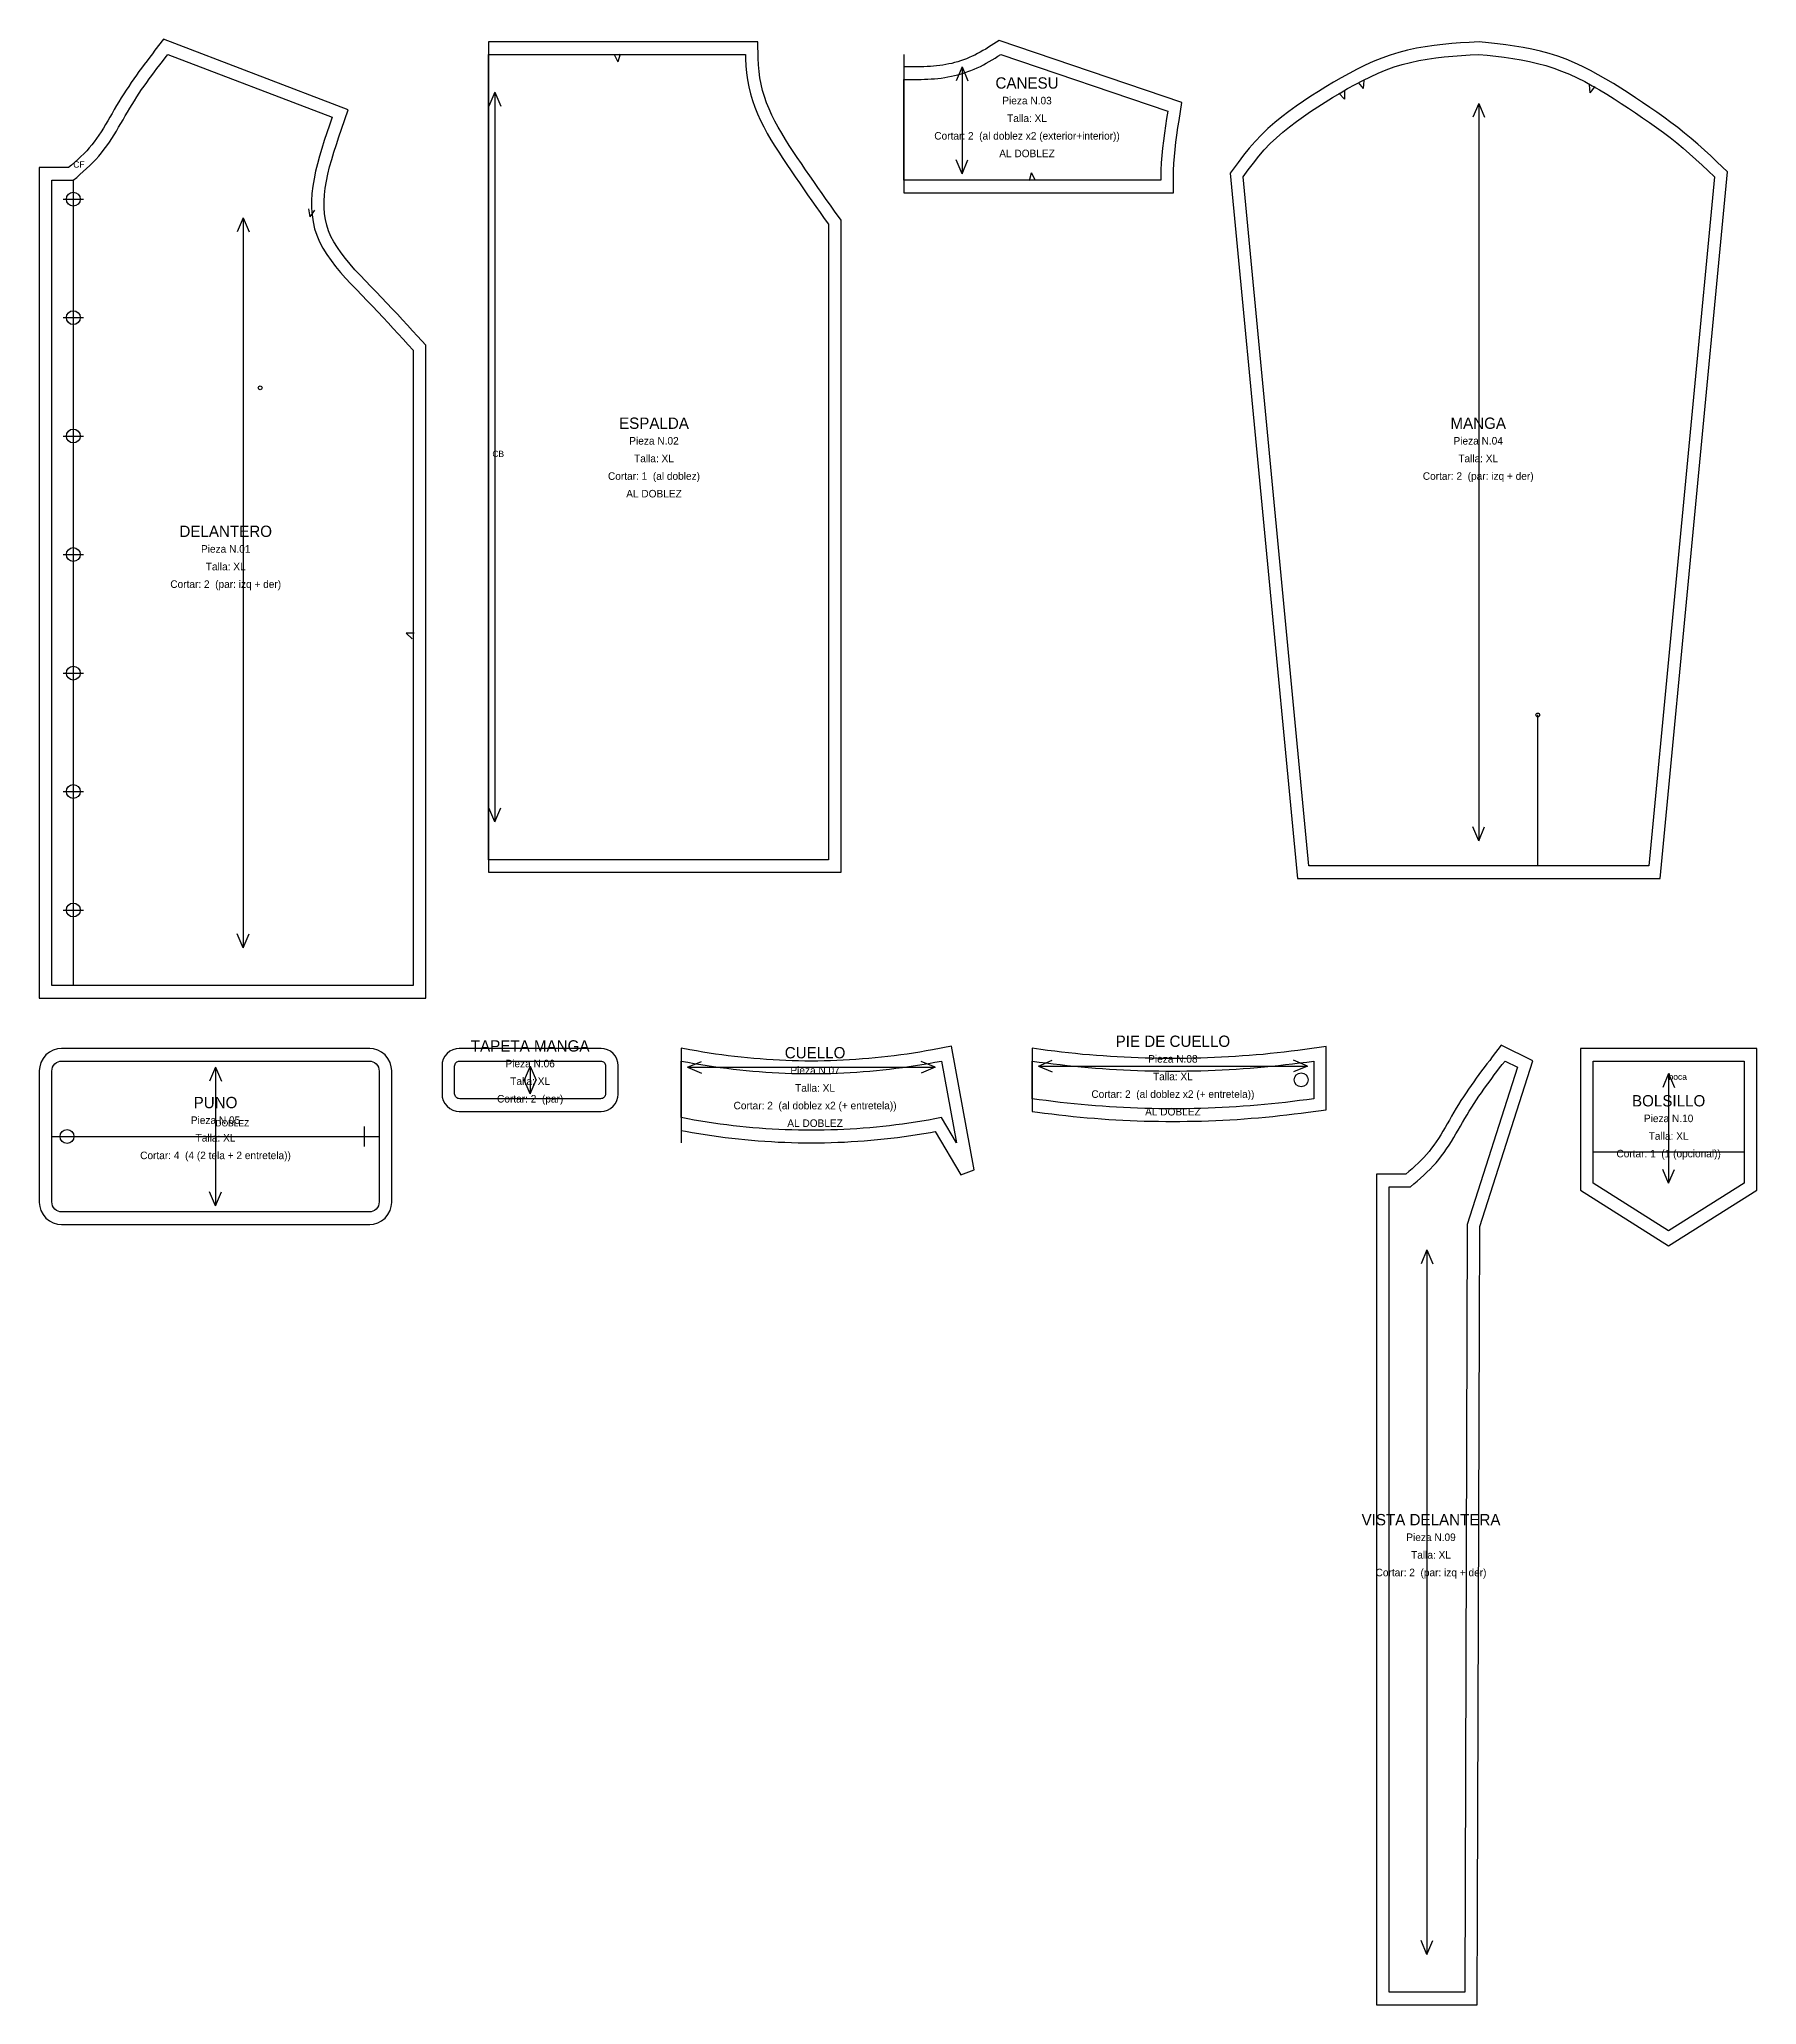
# Model space of a CAD drawing. Header units: centimetres. Extents: x -1 to 135, y -155 to 1.
import ezdxf
from ezdxf.enums import TextEntityAlignment as Align

# ---------------------------------------------------------------- set-up
doc = ezdxf.new("R2010")
doc.units = ezdxf.units.CM
for name, color, linetype in [('BOTONES', 30, 'Continuous'), ('CENTROS', 5, 'Continuous'), ('CONSTRUCCION', 8, 'Continuous'), ('CORTE', 1, 'Continuous'), ('COSTURA', 3, 'Continuous'), ('DOBLEZ', 6, 'Continuous'), ('HILO', 2, 'Continuous'), ('OJAL', 200, 'Continuous'), ('PIQUETES', 4, 'Continuous'), ('REFERENCIAS', 9, 'Continuous'), ('TEXTOS', 7, 'Continuous')]:
    doc.layers.add(name, color=color, linetype=linetype)

msp = doc.modelspace()

# ---------------------------------------------------------------- linework, layer by layer
at = {"layer": 'BOTONES'}
for centre in [(1.7, -11.5), (1.7, -20.92), (1.7, -30.33), (1.7, -39.75), (1.7, -49.17), (1.7, -58.58), (1.7, -68), (99.26, -81.5), (1.2, -86)]:
    msp.add_circle(centre, 0.55, dxfattribs=at)
at = {"layer": 'CENTROS'}
for centre in [(16.55, -26.5), (118.06, -52.5)]:
    msp.add_circle(centre, 0.15, dxfattribs=at)
at = {"layer": 'CONSTRUCCION'}
for p, q in [((1.7, -10), (1.7, -74)), ((118.06, -64.5), (118.06, -52.5)), ((0, -86), (26, -86)), ((122.46, -87.22), (134.46, -87.22))]:
    msp.add_line(p, q, dxfattribs=at)
at = {"layer": 'CORTE'}
for points in [[(-1, -75), (29.7, -75), (29.7, -23.11), (29.05, -22.39), (28.65, -21.96), (28.26, -21.53), (27.85, -21.09), (27.45, -20.65), (27.04, -20.21), (26.62, -19.77), (26.2, -19.33), (25.77, -18.88), (25.34, -18.44), (24.91, -17.99), (24.49, -17.55), (24.08, -17.11), (23.69, -16.67), (23.33, -16.22), (22.99, -15.78), (22.68, -15.34), (22.41, -14.9), (22.17, -14.46), (21.98, -14.02), (21.84, -13.58), (21.73, -13.12), (21.66, -12.66), (21.63, -12.17), (21.63, -11.67), (21.66, -11.15), (21.72, -10.62), (21.81, -10.07), (21.93, -9.51), (22.07, -8.94), (22.23, -8.35), (22.4, -7.76), (22.6, -7.16), (22.8, -6.56), (23.01, -5.95), (23.54, -4.41), (8.86, 1.2), (8.19, 0.33), (7.98, 0.05), (7.77, -0.23), (7.56, -0.51), (7.34, -0.79), (7.13, -1.08), (6.92, -1.36), (6.71, -1.65), (6.51, -1.94), (6.3, -2.24), (6.1, -2.54), (5.9, -2.84), (5.71, -3.14), (5.51, -3.45), (5.33, -3.76), (5.14, -4.07), (4.96, -4.38), (4.79, -4.69), (4.61, -4.99), (4.44, -5.29), (4.27, -5.58), (4.09, -5.87), (3.92, -6.15), (3.74, -6.42), (3.55, -6.69), (3.37, -6.94), (3.17, -7.19), (2.97, -7.43), (2.77, -7.66), (2.54, -7.89), (2.31, -8.11), (2.07, -8.34), (1.83, -8.56), (1.57, -8.79), (1.33, -9), (-1, -9), (-1, -75)], [(62.7, -13.18), (62.19, -12.46), (61.86, -11.99), (61.53, -11.52), (61.2, -11.05), (60.87, -10.58), (60.54, -10.11), (60.21, -9.64), (59.88, -9.16), (59.55, -8.68), (59.22, -8.2), (58.9, -7.72), (58.59, -7.24), (58.28, -6.76), (57.99, -6.27), (57.71, -5.79), (57.45, -5.3), (57.21, -4.82), (56.99, -4.33), (56.79, -3.84), (56.61, -3.35), (56.47, -2.86), (56.35, -2.37), (56.25, -1.87), (56.19, -1.36), (56.14, -0.84), (56.11, -0.31), (56.1, 1), (34.7, 1), (34.7, -65), (62.7, -65), (62.7, -13.18)], [(89.11, -9.78), (89.12, -9.23), (89.15, -8.68), (89.19, -8.12), (89.25, -7.55), (89.31, -6.98), (89.39, -6.41), (89.47, -5.82), (89.56, -5.24), (89.77, -3.82), (75.27, 1.1), (74.64, 0.71), (74.42, 0.57), (74.2, 0.43), (73.98, 0.3), (73.76, 0.18), (73.54, 0.06), (73.32, -0.05), (73.11, -0.15), (72.88, -0.25), (72.66, -0.34), (72.43, -0.43), (72.2, -0.51), (71.97, -0.58), (71.73, -0.65), (71.5, -0.71), (71.26, -0.76), (71.02, -0.81), (70.78, -0.85), (70.54, -0.88), (70.29, -0.91), (70.05, -0.94), (69.8, -0.96), (69.54, -0.97), (69.29, -0.98), (69.03, -0.99), (68.77, -1), (68.51, -1), (68.24, -1), (67.97, -1), (67.7, -1), (67.7, -11), (89.12, -11), (89.11, -9.78)], [(98.97, -65.5), (127.79, -65.5), (133.14, -9.34), (132.3, -8.54), (131.81, -8.07), (131.3, -7.6), (130.79, -7.14), (130.26, -6.69), (129.73, -6.25), (129.18, -5.82), (128.64, -5.41), (128.08, -5), (127.52, -4.6), (126.96, -4.21), (126.39, -3.82), (125.82, -3.44), (125.25, -3.06), (124.66, -2.69), (124.07, -2.32), (123.48, -1.96), (122.87, -1.61), (122.25, -1.28), (121.62, -0.96), (120.98, -0.66), (120.32, -0.39), (119.66, -0.14), (118.98, 0.08), (118.29, 0.26), (117.6, 0.42), (116.91, 0.55), (116.22, 0.66), (115.53, 0.76), (114.85, 0.85), (114.16, 0.92), (113.4, 1), (112.62, 0.96), (111.93, 0.91), (111.23, 0.86), (110.53, 0.79), (109.83, 0.71), (109.12, 0.61), (108.42, 0.49), (107.72, 0.34), (107.02, 0.16), (106.33, -0.06), (105.66, -0.3), (104.99, -0.57), (104.34, -0.86), (103.7, -1.18), (103.07, -1.51), (102.45, -1.85), (101.84, -2.21), (101.23, -2.58), (100.64, -2.95), (100.04, -3.33), (99.45, -3.72), (98.87, -4.12), (98.29, -4.53), (97.72, -4.96), (97.17, -5.41), (96.62, -5.89), (96.1, -6.38), (95.6, -6.91), (95.12, -7.46), (94.67, -8.02), (94.25, -8.58), (93.63, -9.45), (98.97, -65.5)], [(-1, -91.25), (-0.97, -91.55), (-0.87, -91.89), (-0.7, -92.2), (-0.48, -92.48), (-0.2, -92.7), (0.11, -92.87), (0.45, -92.97), (0.75, -93), (25.25, -93), (25.55, -92.97), (25.89, -92.87), (26.2, -92.7), (26.48, -92.48), (26.7, -92.2), (26.87, -91.89), (26.97, -91.55), (27, -91.25), (27, -80.75), (26.97, -80.45), (26.87, -80.11), (26.7, -79.8), (26.48, -79.52), (26.2, -79.3), (25.89, -79.13), (25.55, -79.03), (25.25, -79), (0.75, -79), (0.45, -79.03), (0.11, -79.13), (-0.2, -79.3), (-0.48, -79.52), (-0.7, -79.8), (-0.87, -80.11), (-0.97, -80.45), (-1, -80.75), (-1, -91.25)], [(31, -82.65), (31.02, -82.87), (31.1, -83.14), (31.23, -83.38), (31.41, -83.59), (31.62, -83.77), (31.86, -83.9), (32.13, -83.98), (32.35, -84), (43.65, -84), (43.87, -83.98), (44.14, -83.9), (44.38, -83.77), (44.59, -83.59), (44.77, -83.38), (44.9, -83.14), (44.98, -82.87), (45, -82.65), (45, -80.35), (44.98, -80.13), (44.9, -79.86), (44.77, -79.62), (44.59, -79.41), (44.38, -79.23), (44.14, -79.1), (43.87, -79.02), (43.65, -79), (32.35, -79), (32.13, -79.02), (31.86, -79.1), (31.62, -79.23), (31.41, -79.41), (31.23, -79.62), (31.1, -79.86), (31.02, -80.13), (31, -80.35), (31, -82.65)], [(50.86, -85.68), (51.39, -85.76), (51.91, -85.85), (52.44, -85.93), (52.97, -86), (53.49, -86.07), (54.02, -86.13), (54.55, -86.19), (55.07, -86.25), (55.6, -86.29), (56.13, -86.34), (56.65, -86.38), (57.18, -86.41), (57.71, -86.44), (58.23, -86.46), (58.76, -86.48), (59.29, -86.49), (59.81, -86.5), (60.34, -86.5), (60.87, -86.5), (61.39, -86.49), (61.92, -86.48), (62.45, -86.46), (62.97, -86.44), (63.5, -86.41), (64.03, -86.38), (64.55, -86.34), (65.08, -86.29), (65.6, -86.25), (66.13, -86.19), (66.66, -86.13), (67.18, -86.07), (67.71, -86), (68.24, -85.93), (68.76, -85.85), (69.29, -85.76), (69.82, -85.68), (70.18, -85.61), (72.23, -89.04), (73.29, -88.64), (71.48, -78.83), (69.98, -79.11), (69.47, -79.2), (68.96, -79.29), (68.46, -79.37), (67.95, -79.45), (67.44, -79.52), (66.93, -79.59), (66.43, -79.65), (65.92, -79.7), (65.41, -79.75), (64.9, -79.8), (64.4, -79.84), (63.89, -79.88), (63.38, -79.91), (62.88, -79.94), (62.37, -79.96), (61.86, -79.98), (61.35, -79.99), (60.85, -80), (60.34, -80), (59.83, -80), (59.32, -79.99), (58.82, -79.98), (58.31, -79.96), (57.8, -79.94), (57.3, -79.91), (56.79, -79.88), (56.28, -79.84), (55.77, -79.8), (55.27, -79.75), (54.76, -79.7), (54.25, -79.65), (53.74, -79.59), (53.24, -79.52), (52.73, -79.45), (52.22, -79.37), (51.71, -79.29), (51.21, -79.2), (50.7, -79.11), (50, -78.98), (50, -85.52), (50.34, -85.58), (50.86, -85.68)], [(78.87, -84.14), (79.44, -84.21), (80, -84.28), (80.57, -84.34), (81.14, -84.4), (81.7, -84.46), (82.27, -84.51), (82.83, -84.55), (83.4, -84.6), (83.97, -84.64), (84.53, -84.67), (85.1, -84.7), (85.67, -84.73), (86.23, -84.75), (86.8, -84.77), (87.37, -84.78), (87.93, -84.79), (88.5, -84.8), (89.07, -84.8), (89.63, -84.8), (90.2, -84.79), (90.77, -84.78), (91.33, -84.77), (91.9, -84.75), (92.47, -84.73), (93.03, -84.7), (93.6, -84.67), (94.17, -84.64), (94.73, -84.6), (95.3, -84.55), (95.87, -84.51), (96.43, -84.46), (97, -84.4), (97.57, -84.34), (98.13, -84.28), (98.7, -84.21), (99.26, -84.14), (99.83, -84.07), (101.26, -83.87), (101.26, -78.85), (99.56, -79.09), (99.01, -79.16), (98.46, -79.23), (97.9, -79.29), (97.35, -79.36), (96.8, -79.41), (96.25, -79.47), (95.69, -79.52), (95.14, -79.56), (94.59, -79.6), (94.04, -79.64), (93.49, -79.67), (92.93, -79.7), (92.38, -79.73), (91.83, -79.75), (91.28, -79.77), (90.72, -79.78), (90.17, -79.79), (89.62, -79.8), (89.07, -79.8), (88.51, -79.8), (87.96, -79.79), (87.41, -79.78), (86.86, -79.77), (86.31, -79.75), (85.75, -79.73), (85.2, -79.7), (84.65, -79.67), (84.1, -79.64), (83.54, -79.6), (82.99, -79.56), (82.44, -79.52), (81.89, -79.47), (81.33, -79.41), (80.78, -79.36), (80.23, -79.29), (79.68, -79.23), (79.12, -79.16), (78.57, -79.09), (77.88, -78.99), (77.88, -84.01), (78.3, -84.07), (78.87, -84.14)], [(105.26, -155), (113.25, -155), (113.46, -93.16), (117.67, -79.99), (115.16, -78.74), (114.45, -79.67), (114.24, -79.95), (114.02, -80.23), (113.81, -80.51), (113.6, -80.79), (113.39, -81.08), (113.18, -81.36), (112.97, -81.65), (112.76, -81.94), (112.56, -82.24), (112.36, -82.54), (112.16, -82.84), (111.96, -83.14), (111.77, -83.45), (111.58, -83.76), (111.4, -84.07), (111.22, -84.38), (111.04, -84.69), (110.87, -84.99), (110.7, -85.29), (110.52, -85.58), (110.35, -85.87), (110.17, -86.15), (109.99, -86.42), (109.81, -86.69), (109.62, -86.94), (109.43, -87.19), (109.23, -87.43), (109.02, -87.66), (108.8, -87.89), (108.57, -88.11), (108.33, -88.34), (108.08, -88.56), (107.83, -88.79), (107.59, -89), (105.26, -89), (105.26, -155)], [(121.46, -90.27), (128.46, -94.68), (135.46, -90.27), (135.46, -79), (121.46, -79), (121.46, -90.27)]]:
    msp.add_lwpolyline(points, close=True, dxfattribs=at)
at = {"layer": 'COSTURA'}
for points in [[(0, -10), (1.7, -10), (1.97, -9.77), (2.23, -9.54), (2.49, -9.31), (2.75, -9.07), (3.01, -8.83), (3.26, -8.59), (3.5, -8.34), (3.73, -8.08), (3.95, -7.82), (4.16, -7.54), (4.37, -7.27), (4.57, -6.98), (4.76, -6.69), (4.94, -6.39), (5.12, -6.09), (5.3, -5.79), (5.48, -5.49), (5.65, -5.19), (5.83, -4.88), (6.01, -4.58), (6.18, -4.28), (6.37, -3.98), (6.55, -3.68), (6.74, -3.38), (6.93, -3.09), (7.13, -2.8), (7.33, -2.52), (7.53, -2.23), (7.73, -1.95), (7.94, -1.67), (8.15, -1.39), (8.35, -1.11), (8.57, -0.83), (8.78, -0.55), (8.99, -0.28), (9.2, 0), (22.28, -5), (22.06, -5.62), (21.85, -6.24), (21.64, -6.85), (21.45, -7.47), (21.27, -8.08), (21.1, -8.69), (20.95, -9.29), (20.83, -9.89), (20.73, -10.48), (20.66, -11.06), (20.63, -11.64), (20.63, -12.21), (20.67, -12.76), (20.75, -13.31), (20.87, -13.85), (21.05, -14.37), (21.27, -14.89), (21.54, -15.39), (21.84, -15.89), (22.18, -16.37), (22.54, -16.85), (22.93, -17.32), (23.34, -17.78), (23.76, -18.23), (24.19, -18.68), (24.62, -19.13), (25.05, -19.58), (25.48, -20.02), (25.9, -20.46), (26.31, -20.9), (26.72, -21.33), (27.12, -21.77), (27.52, -22.2), (27.91, -22.63), (28.31, -23.07), (28.7, -23.5), (28.7, -74), (0, -74)], [(34.7, 0), (55.11, 0), (55.11, -0.34), (55.14, -0.91), (55.19, -1.47), (55.27, -2.03), (55.37, -2.58), (55.5, -3.13), (55.66, -3.66), (55.85, -4.2), (56.07, -4.73), (56.31, -5.25), (56.56, -5.76), (56.84, -6.28), (57.13, -6.78), (57.43, -7.28), (57.75, -7.78), (58.07, -8.27), (58.4, -8.76), (58.73, -9.25), (59.06, -9.73), (59.39, -10.21), (59.72, -10.68), (60.05, -11.16), (60.38, -11.63), (60.71, -12.1), (61.04, -12.57), (61.37, -13.03), (61.7, -13.5), (61.7, -64), (34.7, -64)], [(67.7, -2), (67.97, -2), (68.24, -2), (68.51, -2), (68.78, -2), (69.06, -1.99), (69.33, -1.98), (69.6, -1.97), (69.86, -1.95), (70.13, -1.93), (70.4, -1.91), (70.67, -1.88), (70.94, -1.84), (71.2, -1.79), (71.47, -1.74), (71.73, -1.68), (71.99, -1.61), (72.25, -1.54), (72.51, -1.46), (72.77, -1.37), (73.02, -1.27), (73.27, -1.17), (73.52, -1.06), (73.77, -0.95), (74.01, -0.82), (74.24, -0.7), (74.48, -0.56), (74.71, -0.43), (74.94, -0.29), (75.17, -0.14), (75.4, 0), (88.66, -4.5), (88.57, -5.09), (88.48, -5.68), (88.4, -6.27), (88.32, -6.86), (88.25, -7.45), (88.2, -8.03), (88.15, -8.61), (88.12, -9.19), (88.11, -9.77), (88.11, -10), (67.7, -10)], [(94.66, -9.73), (95.06, -9.17), (95.47, -8.63), (95.89, -8.09), (96.33, -7.58), (96.8, -7.09), (97.3, -6.63), (97.81, -6.18), (98.34, -5.75), (98.88, -5.34), (99.44, -4.94), (100.01, -4.55), (100.59, -4.17), (101.17, -3.8), (101.76, -3.43), (102.35, -3.07), (102.95, -2.72), (103.55, -2.39), (104.15, -2.07), (104.77, -1.77), (105.39, -1.49), (106.02, -1.23), (106.65, -1), (107.3, -0.8), (107.95, -0.63), (108.61, -0.49), (109.28, -0.38), (109.95, -0.28), (110.63, -0.2), (111.31, -0.14), (112, -0.09), (112.69, -0.04), (113.38, 0), (114.05, -0.07), (114.73, -0.15), (115.4, -0.23), (116.07, -0.32), (116.74, -0.43), (117.4, -0.56), (118.05, -0.71), (118.69, -0.88), (119.33, -1.09), (119.96, -1.32), (120.57, -1.58), (121.18, -1.86), (121.79, -2.16), (122.38, -2.49), (122.97, -2.82), (123.55, -3.17), (124.13, -3.53), (124.7, -3.9), (125.27, -4.27), (125.83, -4.65), (126.39, -5.03), (126.95, -5.42), (127.5, -5.81), (128.04, -6.21), (128.57, -6.61), (129.1, -7.03), (129.62, -7.46), (130.13, -7.89), (130.63, -8.34), (131.12, -8.8), (131.61, -9.26), (132.1, -9.73), (126.88, -64.5), (99.88, -64.5)], [(0, -80.8), (0.02, -80.64), (0.06, -80.49), (0.13, -80.36), (0.23, -80.23), (0.36, -80.13), (0.49, -80.06), (0.64, -80.02), (0.8, -80), (25.2, -80), (25.36, -80.02), (25.51, -80.06), (25.64, -80.13), (25.77, -80.23), (25.87, -80.36), (25.94, -80.49), (25.98, -80.64), (26, -80.8), (26, -91.2), (25.98, -91.36), (25.94, -91.51), (25.87, -91.64), (25.77, -91.77), (25.64, -91.87), (25.51, -91.94), (25.36, -91.98), (25.2, -92), (0.8, -92), (0.64, -91.98), (0.49, -91.94), (0.36, -91.87), (0.23, -91.77), (0.13, -91.64), (0.06, -91.51), (0.02, -91.36), (0, -91.2)], [(32, -80.4), (32.01, -80.32), (32.03, -80.25), (32.07, -80.18), (32.12, -80.12), (32.18, -80.07), (32.25, -80.03), (32.32, -80.01), (32.4, -80), (43.6, -80), (43.68, -80.01), (43.75, -80.03), (43.82, -80.07), (43.88, -80.12), (43.93, -80.18), (43.97, -80.25), (43.99, -80.32), (44, -80.4), (44, -82.6), (43.99, -82.68), (43.97, -82.75), (43.93, -82.82), (43.88, -82.88), (43.82, -82.93), (43.75, -82.97), (43.68, -82.99), (43.6, -83), (32.4, -83), (32.32, -82.99), (32.25, -82.97), (32.18, -82.93), (32.12, -82.88), (32.07, -82.82), (32.03, -82.75), (32.01, -82.68), (32, -82.6)], [(50, -80), (50.52, -80.1), (51.03, -80.19), (51.55, -80.28), (52.07, -80.36), (52.58, -80.44), (53.1, -80.51), (53.62, -80.58), (54.14, -80.64), (54.65, -80.7), (55.17, -80.75), (55.69, -80.8), (56.2, -80.84), (56.72, -80.88), (57.24, -80.91), (57.75, -80.94), (58.27, -80.96), (58.79, -80.98), (59.31, -80.99), (59.82, -81), (60.34, -81), (60.86, -81), (61.37, -80.99), (61.89, -80.98), (62.41, -80.96), (62.92, -80.94), (63.44, -80.91), (63.96, -80.88), (64.47, -80.84), (64.99, -80.8), (65.51, -80.75), (66.03, -80.7), (66.54, -80.64), (67.06, -80.58), (67.58, -80.51), (68.09, -80.44), (68.61, -80.36), (69.13, -80.28), (69.64, -80.19), (70.16, -80.1), (70.68, -80), (71.88, -86.5), (70.68, -84.5), (70.16, -84.6), (69.64, -84.69), (69.13, -84.78), (68.61, -84.86), (68.09, -84.94), (67.58, -85.01), (67.06, -85.08), (66.54, -85.14), (66.03, -85.2), (65.51, -85.25), (64.99, -85.3), (64.47, -85.34), (63.96, -85.38), (63.44, -85.41), (62.92, -85.44), (62.41, -85.46), (61.89, -85.48), (61.37, -85.49), (60.86, -85.5), (60.34, -85.5), (59.82, -85.5), (59.31, -85.49), (58.79, -85.48), (58.27, -85.46), (57.75, -85.44), (57.24, -85.41), (56.72, -85.38), (56.2, -85.34), (55.69, -85.3), (55.17, -85.25), (54.65, -85.2), (54.14, -85.14), (53.62, -85.08), (53.1, -85.01), (52.58, -84.94), (52.07, -84.86), (51.55, -84.78), (51.03, -84.69), (50.52, -84.6), (50, -84.5)], [(77.88, -80), (78.44, -80.08), (79, -80.15), (79.56, -80.22), (80.12, -80.29), (80.68, -80.35), (81.23, -80.41), (81.79, -80.46), (82.35, -80.51), (82.91, -80.56), (83.47, -80.6), (84.03, -80.64), (84.59, -80.67), (85.15, -80.7), (85.71, -80.73), (86.27, -80.75), (86.83, -80.77), (87.39, -80.78), (87.95, -80.79), (88.51, -80.8), (89.07, -80.8), (89.63, -80.8), (90.19, -80.79), (90.75, -80.78), (91.3, -80.77), (91.86, -80.75), (92.42, -80.73), (92.98, -80.7), (93.54, -80.67), (94.1, -80.64), (94.66, -80.6), (95.22, -80.56), (95.78, -80.51), (96.34, -80.46), (96.9, -80.41), (97.46, -80.35), (98.02, -80.29), (98.58, -80.22), (99.14, -80.15), (99.7, -80.08), (100.26, -80), (100.26, -83), (99.7, -83.08), (99.14, -83.15), (98.58, -83.22), (98.02, -83.29), (97.46, -83.35), (96.9, -83.41), (96.34, -83.46), (95.78, -83.51), (95.22, -83.56), (94.66, -83.6), (94.1, -83.64), (93.54, -83.67), (92.98, -83.7), (92.42, -83.73), (91.86, -83.75), (91.3, -83.77), (90.75, -83.78), (90.19, -83.79), (89.63, -83.8), (89.07, -83.8), (88.51, -83.8), (87.95, -83.79), (87.39, -83.78), (86.83, -83.77), (86.27, -83.75), (85.71, -83.73), (85.15, -83.7), (84.59, -83.67), (84.03, -83.64), (83.47, -83.6), (82.91, -83.56), (82.35, -83.51), (81.79, -83.46), (81.23, -83.41), (80.68, -83.35), (80.12, -83.29), (79.56, -83.22), (79, -83.15), (78.44, -83.08), (77.88, -83)], [(106.26, -90), (107.96, -90), (108.22, -89.77), (108.49, -89.54), (108.75, -89.31), (109.01, -89.07), (109.26, -88.83), (109.51, -88.59), (109.75, -88.34), (109.98, -88.08), (110.21, -87.82), (110.42, -87.54), (110.62, -87.27), (110.82, -86.98), (111.01, -86.69), (111.2, -86.39), (111.38, -86.09), (111.56, -85.79), (111.73, -85.49), (111.91, -85.19), (112.09, -84.88), (112.26, -84.58), (112.44, -84.28), (112.62, -83.98), (112.81, -83.68), (113, -83.38), (113.19, -83.09), (113.38, -82.8), (113.58, -82.52), (113.78, -82.23), (113.99, -81.95), (114.19, -81.67), (114.4, -81.39), (114.61, -81.11), (114.82, -80.83), (115.03, -80.55), (115.24, -80.28), (115.46, -80), (116.46, -80.5), (112.46, -93), (112.26, -154), (106.26, -154)], [(122.46, -80), (134.46, -80), (134.46, -89.72), (128.46, -93.5), (122.46, -89.72)]]:
    msp.add_lwpolyline(points, close=True, dxfattribs=at)
at = {"layer": 'DOBLEZ'}
for p, q in [((34.7, 0), (34.7, -64)), ((67.7, 0), (67.7, -10)), ((50, -80), (50, -86.5)), ((77.88, -80), (77.88, -83.8))]:
    msp.add_line(p, q, dxfattribs=at)
at = {"layer": 'HILO'}
for p, q in [((72.32, -1), (71.85, -2.11)), ((72.32, -1), (72.32, -9.5)), ((72.32, -1), (72.79, -2.11)), ((35.2, -3), (34.73, -4.11)), ((35.2, -3), (35.2, -61)), ((35.2, -3), (35.67, -4.11)), ((113.38, -3.89), (112.91, -5)), ((113.38, -3.89), (113.38, -62.5)), ((113.38, -3.89), (113.84, -5)), ((72.32, -9.5), (71.85, -8.39)), ((72.32, -9.5), (72.79, -8.39)), ((15.2, -13), (14.73, -14.11)), ((15.2, -13), (15.2, -71)), ((15.2, -13), (15.67, -14.11)), ((35.2, -61), (34.73, -59.89)), ((35.2, -61), (35.67, -59.89)), ((113.38, -62.5), (112.91, -61.39)), ((113.38, -62.5), (113.84, -61.39)), ((15.2, -71), (14.73, -69.89)), ((15.2, -71), (15.67, -69.89)), ((13, -80.5), (12.53, -81.61)), ((13, -80.5), (13, -91.5)), ((13, -80.5), (13.47, -81.61)), ((38, -80.4), (37.53, -81.51)), ((38, -80.4), (38, -82.6)), ((38, -80.4), (38.47, -81.51)), ((50.5, -80.5), (51.61, -80.03)), ((50.5, -80.5), (70.18, -80.5)), ((50.5, -80.5), (51.61, -80.97)), ((70.18, -80.5), (69.07, -80.03)), ((70.18, -80.5), (69.07, -80.97)), ((78.38, -80.4), (79.48, -79.93)), ((78.38, -80.4), (99.76, -80.4)), ((78.38, -80.4), (79.48, -80.87)), ((99.76, -80.4), (98.65, -79.93)), ((99.76, -80.4), (98.65, -80.87)), ((128.46, -81), (127.99, -82.11)), ((128.46, -81), (128.46, -89.72)), ((128.46, -81), (128.92, -82.11)), ((38, -82.6), (37.53, -81.49)), ((38, -82.6), (38.47, -81.49)), ((128.46, -89.72), (127.99, -88.61)), ((128.46, -89.72), (128.92, -88.61)), ((13, -91.5), (12.53, -90.39)), ((13, -91.5), (13.47, -90.39)), ((109.26, -95), (108.79, -96.11)), ((109.26, -95), (109.26, -151)), ((109.26, -95), (109.72, -96.11)), ((109.26, -151), (108.79, -149.89)), ((109.26, -151), (109.72, -149.89))]:
    msp.add_line(p, q, dxfattribs=at)
at = {"layer": 'OJAL'}
for p, q in [((0.9, -11.5), (2.5, -11.5)), ((0.9, -20.92), (2.5, -20.92)), ((0.9, -30.33), (2.5, -30.33)), ((0.9, -39.75), (2.5, -39.75)), ((0.9, -49.17), (2.5, -49.17)), ((0.9, -58.58), (2.5, -58.58)), ((0.9, -68), (2.5, -68)), ((24.8, -85.2), (24.8, -86.8))]:
    msp.add_line(p, q, dxfattribs=at)
at = {"layer": 'PIQUETES'}
for p, q in [((45.14, 0.02), (44.96, -0.6)), ((44.67, -0.02), (44.96, -0.6)), ((102.26, -3.07), (102.7, -3.55)), ((102.71, -2.91), (102.7, -3.55)), ((103.78, -2.22), (104.18, -2.72)), ((104.23, -2.08), (104.18, -2.72)), ((122.14, -2.41), (122.19, -3.05)), ((122.6, -2.55), (122.19, -3.05)), ((77.67, -10.02), (77.84, -9.4)), ((78.14, -9.98), (77.84, -9.4)), ((20.4, -12.28), (20.49, -12.92)), ((20.87, -12.39), (20.49, -12.92)), ((28.78, -46), (28.14, -46.01)), ((28.62, -46.45), (28.14, -46.01))]:
    msp.add_line(p, q, dxfattribs=at)

# ---------------------------------------------------------------- texts
at = {"layer": 'REFERENCIAS'}
for s, p in [('CF', (1.7, -9)), ('CB', (35, -32)), ('boca', (128.46, -81.5)), ('DOBLEZ', (13, -85.2))]:
    msp.add_text(s, height=0.5, dxfattribs=at).set_placement(p)
at = {"layer": 'TEXTOS'}
for s, height, p in [('CANESU', 0.9, (77.48, -2.27)), ('Pieza N.03', 0.6, (77.48, -3.67)), ('Cortar: 2  (al doblez x2 (exterior+interior))', 0.6, (77.48, -6.47)), ('Talla: XL', 0.6, (77.48, -5.07)), ('AL DOBLEZ', 0.6, (77.48, -7.87)), ('ESPALDA', 0.9, (47.84, -29.31)), ('MANGA', 0.9, (113.33, -29.31)), ('Pieza N.02', 0.6, (47.84, -30.71)), ('Pieza N.04', 0.6, (113.33, -30.71)), ('Talla: XL', 0.6, (47.84, -32.11)), ('Talla: XL', 0.6, (113.33, -32.11)), ('Cortar: 1  (al doblez)', 0.6, (47.84, -33.51)), ('Cortar: 2  (par: izq + der)', 0.6, (113.33, -33.51)), ('AL DOBLEZ', 0.6, (47.84, -34.91)), ('DELANTERO', 0.9, (13.81, -37.9)), ('Pieza N.01', 0.6, (13.81, -39.3)), ('Talla: XL', 0.6, (13.81, -40.7)), ('Cortar: 2  (par: izq + der)', 0.6, (13.81, -42.1)), ('PIE DE CUELLO', 0.9, (89.07, -78.43)), ('TAPETA MANGA', 0.9, (38, -78.8)), ('CUELLO', 0.9, (60.64, -79.34)), ('Pieza N.08', 0.6, (89.07, -79.83)), ('Pieza N.06', 0.6, (38, -80.2)), ('Pieza N.07', 0.6, (60.64, -80.74)), ('Talla: XL', 0.6, (89.07, -81.23)), ('Cortar: 2  (par)', 0.6, (38, -83)), ('Talla: XL', 0.6, (38, -81.6)), ('Talla: XL', 0.6, (60.64, -82.14)), ('Cortar: 2  (al doblez x2 (+ entretela))', 0.6, (89.07, -82.63)), ('BOLSILLO', 0.9, (128.46, -83.16)), ('PUNO', 0.9, (13, -83.3)), ('Cortar: 2  (al doblez x2 (+ entretela))', 0.6, (60.64, -83.54)), ('AL DOBLEZ', 0.6, (89.07, -84.03)), ('Pieza N.10', 0.6, (128.46, -84.56)), ('Pieza N.05', 0.6, (13, -84.7)), ('Talla: XL', 0.6, (13, -86.1)), ('AL DOBLEZ', 0.6, (60.64, -84.94)), ('Talla: XL', 0.6, (128.46, -85.96)), ('Cortar: 4  (4 (2 tela + 2 entretela))', 0.6, (13, -87.5)), ('Cortar: 1  (1 (opcional))', 0.6, (128.46, -87.36)), ('VISTA DELANTERA', 0.9, (109.58, -116.45)), ('Pieza N.09', 0.6, (109.58, -117.85)), ('Talla: XL', 0.6, (109.58, -119.25)), ('Cortar: 2  (par: izq + der)', 0.6, (109.58, -120.65))]:
    msp.add_text(s, height=height, dxfattribs=at).set_placement(p, align=Align.MIDDLE_CENTER)

doc.saveas('drawing.dxf')
